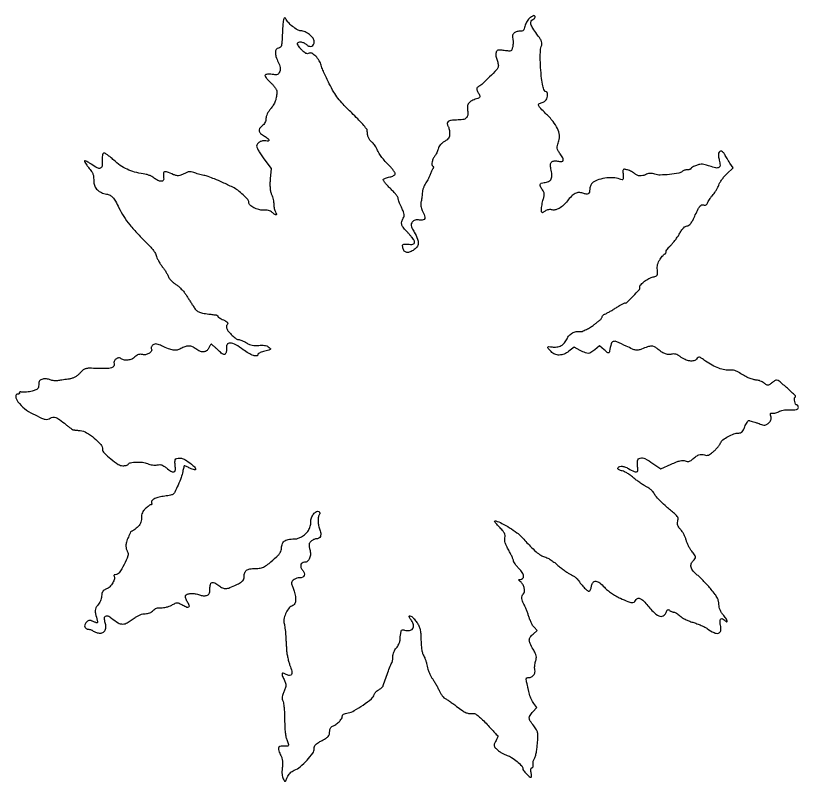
# Model space of a CAD drawing. Extents: x 0 to 503, y 0 to 492.
import ezdxf

# ---------------------------------------------------------------- set-up
doc = ezdxf.new("R2010")
doc.units = 0

msp = doc.modelspace()

# ---------------------------------------------------------------- linework, layer by layer
msp.add_lwpolyline([(330.154874, 490.134321, 0.055296), (329.285055, 489.192863, 0.032074), (328.451486, 487.895979, 0.031707), (327.774093, 486.470963, 0.04577), (327.376864, 485.134321, -0.033368), (326.931339, 483.486813, -0.123673), (326.348772, 482.591609, -0.140192), (325.457152, 482.139571, -0.047699), (323.997445, 482, 0.083525), (321.77598, 481.626298, 0.126036), (320.147258, 480.5497, 0.142509), (319.360491, 478.932795, 0.119839), (319.491901, 477.025517, -0.052715), (319.69796, 476.019333, -0.024267), (319.762402, 474.681783, -0.023714), (319.694144, 473.254952, -0.030255), (319.489963, 471.954303, -0.035019), (318.956622, 470.142021, -0.203568), (318.286886, 469.434357, -0.125933), (317.122346, 469.245552, -0.010517), (314.060725, 469.586332, 0.011694), (311.334631, 469.883272, 0.083328), (310.015704, 469.77599, 0.173881), (309.261734, 469.269249, 0.095021), (308.775982, 468.251354, 0.069355), (308.663028, 467.292741, 0.030197), (308.767726, 466.012157, 0.029161), (309.045551, 464.643424, 0.034377), (309.470481, 463.391796, -0.029696), (309.896478, 462.17454, -0.02922), (310.177979, 460.90884, -0.030542), (310.291142, 459.773623, -0.090017), (310.181128, 459, -0.110515), (309.095181, 457.192254, -0.006834), (304.688162, 452.690407, -0.009503), (300.21427, 448.409419, -0.056345), (297.605281, 446.5, 0.052088), (296.666987, 445.825456, 0.201663), (296.364713, 445.192322, 0.118717), (296.531803, 444.31827, 0.013564), (297.415386, 442.5, -0.013711), (298.357532, 440.559761, -0.18179), (298.408294, 439.779598, -0.223267), (297.924786, 439.243655, -0.021573), (296.237595, 438.619512, 0.044498), (293.174354, 437.323974, 0.105948), (291.293652, 435.73936, 0.128901), (290.440242, 433.738389, 0.083241), (290.489251, 431.205604, -0.069275), (290.631925, 428.179804, -0.190921), (289.685019, 426.308807, -0.146189), (287.489619, 425.289544, -0.0361), (283.484544, 425, 0.031229), (280.000467, 424.782179, 0.131443), (278.076408, 423.999675, 0.254366), (277.487069, 422.697425, 0.123415), (278.077207, 420.909316, -0.068368), (278.421882, 420.153473, -0.023729), (278.711799, 418.988315, -0.023058), (278.913187, 417.658619, -0.024842), (278.984687, 416.348776, -0.049179), (278.8273, 414.668936, -0.096796), (278.325889, 413.430452, -0.084436), (277.342459, 412.366634, -0.030791), (275.637188, 411.213444, 0.041208), (274.209242, 410.203873, 0.043466), (272.993692, 408.990111, 0.046412), (272.081447, 407.675109, 0.067381), (271.559277, 406.364668, -0.025571), (271.191589, 405.157929, -0.020517), (270.677927, 403.900871, -0.020972), (270.10529, 402.776015, -0.048542), (269.563118, 402, 0.067854), (268.455071, 400.276357, 0.055918), (267.758394, 398.202671, 0.06189), (267.594071, 396.356442, 0.250652), (268.142438, 395.411968, -0.115896), (268.468529, 395.086569, -0.135677), (268.591475, 394.668452, -0.111256), (268.49, 394.181189, -0.06169), (268.170947, 393.660972, 0.044577), (267.76319, 393.044369, 0.016254), (267.295474, 392.106661, 0.015966), (266.847668, 391.042285, 0.018387), (266.491193, 390, -0.031991), (266.056447, 388.833448, -0.014628), (265.349369, 387.369487, -0.014418), (264.512167, 385.865846, -0.019276), (263.662357, 384.555701, 0.043792), (262.855956, 383.168082, 0.027402), (262.151461, 381.425118, 0.027416), (261.642416, 379.617542, 0.044196), (261.433064, 378.032943, -0.01457), (261.322199, 376.499198, -0.011532), (261.115952, 374.849298, -0.0117), (260.853232, 373.326311, -0.028285), (260.569848, 372.22007, 0.072572), (260.384736, 371.090561, 0.04406), (260.480287, 369.73767, 0.040319), (260.835337, 368.281553, 0.03576), (261.430336, 366.83919, -0.025008), (262.875509, 363.53884, -0.161912), (262.950184, 361.748623, -0.286498), (261.957825, 360.854451, -0.073022), (259.694408, 360.787511, 0.035896), (258.134904, 360.856888, 0.061514), (256.849315, 360.662358, 0.07278), (255.80582, 360.19842, 0.078766), (254.970662, 359.46465, 0.089991), (254.336437, 358.339343, 0.133126), (254.258727, 357.215429, 0.06786), (254.782822, 355.691195, 0.01063), (256.276255, 352.877418, -0.028614), (258.374817, 348.555124, -0.113892), (258.864438, 345.667797, -0.160671), (257.971376, 343.415195, -0.075164), (255.595032, 341.311216, -0.062177), (253.049205, 340.080056, -0.161044), (251.035566, 340.066161, -0.188315), (249.612743, 341.227881, -0.089127), (248.819154, 343.5, -0.06429), (248.788442, 344.528951, -0.226629), (249.122035, 345.080089, -0.14358), (249.894634, 345.31533, -0.022601), (251.5, 345.25937, 0.022524), (254.672069, 345.148306, 0.157884), (256.120686, 345.633552, 0.312637), (256.466886, 346.649679, 0.075742), (255.687659, 348.35394, 0.022313), (254.887882, 349.463255, 0.009002), (253.703244, 350.906572, 0.008887), (252.370334, 352.416963, 0.011142), (251.079324, 353.76683, -0.035508), (249.067861, 356.086238, -0.105487), (248.18899, 357.986344, -0.129336), (248.252557, 359.843834, -0.066798), (249.217328, 361.97639, 0.080206), (249.728752, 363.192194, 0.097924), (249.781555, 364.422825, 0.060615), (249.339269, 365.999879, 0.014437), (248.217328, 368.489573, -0.011997), (247.368441, 370.349058, -0.013821), (246.65134, 372.162178, -0.012956), (246.128738, 373.723082, -0.074429), (246, 374.583136, 0.152111), (245.734168, 375.436725, 0.016858), (244.503303, 377.098459, 0.019307), (242.856204, 379.015318, 0.014494), (240.904863, 380.997941, -0.014431), (238.994349, 382.93859, -0.022553), (237.477999, 384.725711, -0.018568), (236.40304, 386.227046, -0.292386), (236.393818, 386.828193, -0.136076), (236.833147, 387.234796, -0.02575), (237.837702, 387.689143, -0.025799), (239.101924, 388.110449, -0.021165), (240.488955, 388.43195, 0.03403), (241.861491, 388.787506, 0.050814), (242.990813, 389.295971, 0.063709), (243.756017, 389.879906, 0.200554), (244, 390.463714, 0.143599), (243.775093, 391.230674, 0.017026), (242.755986, 392.705864, 0.019222), (241.386869, 394.409237, 0.014661), (239.76506, 396.168401, -0.010903), (236.908883, 399.220125, -0.025943), (234.958994, 401.638142, -0.030236), (233.45272, 404.007377, -0.02087), (232.029422, 406.850653, 0.036827), (231.477384, 407.870825, 0.022188), (230.6845, 408.99568, 0.02216), (229.792167, 410.049368, 0.035803), (228.9345, 410.851955, -0.062445), (227.686736, 412.150625, -0.068144), (226.841385, 413.681236, -0.055511), (226.326262, 415.636369, -0.025777), (226.076511, 418.252832, 0.16374), (225.66701, 419.314217, 0.007592), (223.121203, 422.288075, 0.011909), (219.913045, 425.752551, 0.008205), (216.123328, 429.528404, -0.008597), (210.565583, 435.07451, -0.028161), (207.172138, 438.999095, -0.03321), (204.541859, 442.925418, -0.015917), (201.674264, 448.275572, -0.00531), (199.877921, 451.998387, -0.006285), (198.26192, 455.555942, -0.005535), (196.970733, 458.586718, -0.039254), (196.47858, 460.106359, 0.081131), (195.228652, 463.090618, 0.05796), (192.963707, 465.924133, 0.06361), (190.485036, 467.822616, 0.265158), (188.673993, 467.837433, -0.123077), (187.712939, 467.576327, -0.115004), (186.71525, 467.787558, -0.069629), (185.536028, 468.554554, -0.020266), (183.956039, 470.044971, -0.023452), (182.812801, 471.329824, -0.031601), (181.912314, 472.599032, -0.032692), (181.327608, 473.699151, -0.19249), (181.300171, 474.339282, -0.254345), (182.103478, 475.065699, -0.103603), (183.624327, 475.112221, -0.075871), (185.486502, 474.479909, -0.062743), (187.212755, 473.288465, 0.107119), (188.863856, 472.351837, 0.176013), (190.45026, 472.42466, 0.181946), (191.583993, 473.489952, 0.114637), (192, 475.280557, 0.163239), (191.267612, 477.464084, 0.061002), (188.990259, 479.816914, 0.059619), (186.082285, 481.643096, 0.110864), (183.378761, 482.25, -0.140228), (181.214735, 482.869086, -0.03123), (178.051748, 485.125819, -0.032547), (175.154321, 487.81008, -0.105021), (173.791096, 490.037427, 0.319207), (173.078313, 490.538664, 0.344719), (172.421091, 490.019032, 0.04114), (171.916598, 486.80355, 0.007885), (171.576126, 480.901598, -0.004817), (171.285714, 475.266293, -0.04732), (170.917231, 472.918704, -0.138002), (170.243234, 471.753828, -0.156344), (169.091195, 471.180449, 0.204299), (167.62812, 470.273971, 0.148398), (167.021267, 468.432961, 0.086477), (167.435067, 465.671778, 0.036838), (168.877942, 462.210162, -0.025006), (169.709892, 460.339977, -0.052126), (170.126206, 458.802299, -0.064508), (170.168996, 457.440434, -0.06555), (169.862237, 456.120437, -0.055717), (169.214762, 454.847601, -0.158112), (168.446976, 454.232698, -0.106016), (167.263327, 454.053316, -0.018126), (164.984487, 454.275255, 0.02412), (163.415047, 454.409141, 0.032813), (161.994987, 454.368331, 0.034414), (160.877597, 454.184413, 0.198884), (160.402167, 453.841703, 0.275693), (160.393067, 453.256675, 0.02811), (161.183472, 452.046764, 0.028819), (162.375014, 450.61039, 0.0188), (163.901976, 449.090495, -0.024487), (165.470625, 447.493196, -0.028317), (166.796205, 445.822653, -0.029186), (167.73966, 444.303658, -0.125005), (168, 443.27861, -0.039345), (167.748929, 440.092922, -0.048059), (167.000049, 437.20044, -0.04892), (165.727051, 434.54583, -0.043237), (163.915825, 432.068617, 0.033129), (162.742161, 430.529592, 0.035363), (161.810141, 428.881163, 0.038302), (161.198212, 427.290865, 0.072818), (161, 425.937071, -0.062528), (160.834869, 424.621784, -0.05873), (160.348904, 423.358052, -0.056204), (159.558031, 422.193882, -0.048854), (158.49284, 421.173028, 0.075677), (156.915538, 419.49078, 0.211431), (156.623978, 417.936422, 0.161363), (157.583982, 416.375074, 0.041522), (160.031361, 414.640546, -0.029689), (162.145945, 413.215739, -0.165173), (162.897939, 412.095334, -0.455133), (162.480728, 411.472886, -0.079247), (160.872759, 411.524504, 0.088229), (158.802566, 411.554008, 0.090107), (156.865722, 410.865647, 0.103305), (155.492393, 409.643816, 0.160823), (155, 408.152557, 0.117581), (155.244108, 407.128871, 0.014032), (156.360983, 405.066033, 0.016111), (157.858929, 402.658194, 0.012585), (159.633135, 400.140708), (164.26627, 393.905934), (163.726352, 387.202967, 0.015559), (163.568595, 384.003077, 0.026), (163.659771, 381.309889, 0.03089), (163.997518, 379.038109, 0.046503), (164.593217, 377.127876, -0.02582), (165.132093, 375.621762, -0.018204), (165.586757, 373.881626, -0.018429), (165.900264, 372.181084, -0.03638), (166, 370.812135, 0.029817), (166.075725, 369.543447, 0.022475), (166.304085, 368.165016, 0.022909), (166.637716, 366.884762, 0.047701), (167.035184, 365.934259, -0.027389), (167.719026, 364.468906, -0.496461), (167.490154, 364.086877, -0.194539), (166.768484, 364.290388, -0.01224), (165.022095, 365.71311, 0.066017), (163.918449, 366.430292, 0.050341), (162.560371, 366.916533, 0.045092), (160.982539, 367.159997, 0.033775), (159.223226, 367.151989, -0.084395), (156.312585, 367.433196, -0.056968), (153.206002, 368.668678, -0.060258), (150.762627, 370.386255, -0.212547), (150, 372.09923, 0.183165), (149.323083, 373.885071, 0.022773), (146.380156, 376.919048, 0.027652), (142.893328, 379.854784, 0.048908), (139.683832, 381.808323, 0.004779), (133.071625, 384.916993, 0.010446), (127.935112, 387.143547, 0.013264), (123.929368, 388.658696, 0.036), (121, 389.447758, -0.012361), (119.451511, 389.787323, -0.008142), (117.687605, 390.250664, -0.008194), (115.985279, 390.757819, -0.015646), (114.638655, 391.229966, 0.041816), (113.014614, 391.705645, 0.080296), (111.662292, 391.761253, 0.069235), (110.233127, 391.385039, 0.024592), (108.321223, 390.473656, -0.023126), (106.315366, 389.510263, -0.078692), (104.912858, 389.160419, -0.086271), (103.541485, 389.276886, -0.03137), (101.682568, 389.892002, 0.005858), (97.156534, 391.650407, 0.128632), (95.757176, 391.795033, 0.351625), (95.131515, 391.112127, 0.040835), (95.167523, 388.8882, -0.017337), (95.290649, 386.940888, -0.147175), (95.064635, 386.10401, -0.234684), (94.46922, 385.735884, -0.049868), (93.213993, 385.74459, -0.057494), (92.19071, 385.974974, -0.031087), (90.999231, 386.476569, -0.030523), (89.834334, 387.146093, -0.041862), (88.884514, 387.892965, 0.069188), (87.776165, 388.670697, 0.027248), (86.069345, 389.43134, 0.026336), (84.108543, 390.063956, 0.029779), (82.17052, 390.456587, -0.031303), (76.612503, 391.600233, -0.042359), (71.797438, 393.358872, -0.043345), (67.432965, 395.866421, -0.035165), (63.22911, 399.254958, 0.014956), (61.120412, 401.100008, 0.021721), (59.145493, 402.587281, 0.018288), (57.470587, 403.650155, 0.220072), (56.72911, 403.721298, 0.205873), (56.217436, 403.250652, 0.060088), (55.89322, 402.20639, 0.042527), (55.745751, 400.675061, 0.018882), (55.800082, 398.644927, -0.047797), (55.695209, 395.263798, -0.300317), (54.624328, 394.017965, -0.199382), (52.62641, 394.251427, -0.024026), (48.785637, 396.648553, 0.013887), (47.285018, 397.627943, 0.021921), (45.941099, 398.373747, 0.017623), (44.83893, 398.87597, 0.303242), (44.468974, 398.802307, 0.322539), (44.409436, 398.436613, 0.017144), (45.004565, 397.339173, 0.021611), (45.867885, 396.005235, 0.013472), (46.987087, 394.516249, -0.012473), (49.011665, 391.833922, -0.068088), (49.858318, 390.229828, -0.068392), (50.241228, 388.460323, -0.012649), (50.412372, 385.123274, 0.102145), (51.038705, 382.44258, 0.094974), (52.684564, 380.149268, 0.084656), (55.247495, 378.433185, 0.062303), (58.521738, 377.432307, -0.072966), (60.826489, 376.673932, -0.093588), (62.600202, 375.325001, -0.058186), (64.304436, 372.926308, -0.013357), (66.579496, 368.5, 0.031652), (69.622581, 363.076789, 0.025479), (73.538318, 357.655975, 0.021418), (78.639046, 351.832642, 0.011881), (85.322314, 345.156569, -0.023193), (87.113659, 343.284323, -0.023094), (88.726612, 341.251605, -0.023684), (89.965583, 339.349031, -0.078576), (90.508267, 337.96236, 0.052767), (90.970878, 336.57402, 0.018319), (91.915956, 334.684172, 0.017963), (93.116984, 332.663498, 0.019949), (94.421144, 330.805791, -0.01331), (95.732589, 328.989465, -0.013023), (96.955477, 327.09287, -0.013018), (97.94097, 325.37414, -0.046915), (98.433236, 324.212489, 0.086441), (98.978516, 323.163866, 0.030167), (100.094252, 321.871768, 0.028898), (101.519101, 320.569665, 0.029894), (103.069183, 319.456327, -0.036837), (104.761339, 318.205, -0.021013), (106.618839, 316.466215, -0.020899), (108.350474, 314.549013, -0.032316), (109.661644, 312.743838, 0.000116), (110.840175, 310.879865, 0.000082), (112.166195, 308.78446, 0.000083), (113.43527, 306.780501, 0.000174), (114.421754, 305.224538, 0.049822), (116.051378, 303.146138, 0.087378), (117.809637, 301.858864, 0.065866), (120.238489, 301.037466, 0.018489), (124.201615, 300.407685, -0.00051), (125.556075, 300.242112, -0.000524), (126.898287, 300.075217, -0.000507), (128.062361, 299.928035, -0.002218), (128.75, 299.837283, -0.048418), (129.228262, 299.724082, -0.062757), (129.632812, 299.5264, -0.076908), (129.907256, 299.279115, -0.172659), (130, 299.018546, 0.23617), (130.16772, 298.683267, 0.015878), (131.071123, 298.050027, 0.020131), (132.24921, 297.344881, 0.013533), (133.646377, 296.631589, -0.019382), (135.296418, 295.764722, -0.076497), (136.189386, 295.049696, -0.175102), (136.45347, 294.418443, -0.211818), (136.224521, 293.824521, 0.091624), (135.86161, 293.297072, 0.062878), (135.650377, 292.600245, 0.06097), (135.615034, 291.848056, 0.073022), (135.770055, 291.156843, 0.086797), (136.953446, 289.180711, 0.027428), (139.350747, 286.696367, 0.024011), (141.92772, 284.524171, 0.164552), (143.477318, 284, -0.083544), (144.241828, 283.871362, -0.01694), (145.529963, 283.375771, -0.017429), (147.005157, 282.688455, -0.015546), (148.487347, 281.874964, 0.032375), (150.436245, 280.889113, 0.049658), (152.239887, 280.322563, 0.048964), (154.138428, 280.118119, 0.030425), (156.377932, 280.233351, -0.026013), (158.310733, 280.349897, -0.037087), (160.025812, 280.23666, -0.043107), (161.453694, 279.908005, -0.079915), (162.510423, 279.36872, -0.036415), (163.747597, 278.317814, -0.418508), (163.748237, 277.741332, -0.130632), (162.912322, 277.263388, -0.005266), (159.5, 276.395452, 0.02667), (157.983857, 275.939932, 0.041369), (156.741536, 275.373356, 0.049667), (155.900785, 274.785956, 0.270765), (155.726506, 274.281867, -0.462185), (155.078314, 273.463532, -0.092661), (152.97276, 273.781272, -0.048791), (149.798736, 275.24493, -0.030607), (146.400812, 277.52385, 0.035415), (141.574259, 280.69413, 0.113803), (137.90677, 281.763595, 0.287194), (135.992128, 280.712081, 0.18793), (135.635572, 278.139302, -0.063875), (135.714145, 277.402491, -0.040593), (135.625756, 276.543015, -0.040291), (135.397438, 275.698895, -0.058192), (135.053886, 275.007132, -0.174283), (134.352305, 274.475453, -0.191545), (133.504996, 274.539217, -0.069783), (132.266946, 275.373478, -0.010299), (130.059239, 277.442155, 0.009661), (128.48934, 278.916956, 0.016122), (127.105852, 280.08844, 0.010019), (125.950209, 280.96757, 0.387671), (125.653811, 280.935023, 0.044155), (125.443546, 280.648754, 0.005181), (125.039512, 279.966851, 0.006177), (124.576548, 279.143395, 0.00502), (124.100271, 278.25, -0.12842), (122.703882, 276.705829, -0.138199), (120.769315, 276.095694, -0.110623), (118.453527, 276.539858, -0.063574), (116, 278, 0.059528), (113.810792, 279.32685, 0.092883), (111.675735, 279.850992, 0.090346), (109.453177, 279.572386, 0.053654), (107, 278.5, -0.05927), (104.450347, 277.419279, -0.090698), (102.068196, 277.176393, -0.068057), (99.287208, 277.784266, -0.021165), (95.328485, 279.427401, 0.011782), (92.497697, 280.665126, 0.056229), (90.802673, 281.14573, 0.101308), (89.56281, 281.098616, 0.09818), (88.42571, 280.569336, 0.056163), (87.812729, 280.005592, 0.071596), (87.39746, 279.360643, 0.087207), (87.234873, 278.737284, 0.160031), (87.356416, 278.232324, -0.257258), (87.428802, 276.785195, -0.12832), (86.197901, 275.349828, -0.096505), (84.07081, 274.414496, -0.1052), (81.815476, 274.386905, 0.04766), (80.353631, 274.536752, 0.077516), (79.12199, 274.353353, 0.076244), (77.990713, 273.800262, 0.044647), (76.831194, 272.831194, -0.100357), (74.802689, 271.486604, -0.07335), (72.169689, 270.845412, -0.075447), (69.543381, 270.998367, -0.121579), (67.536623, 271.969605, 0.235087), (66.174413, 272.289901, 0.118785), (64.560534, 271.475546, 0.111466), (63.426161, 269.967766, 0.199951), (63.383049, 268.444174, -0.253619), (63.183834, 266.924611, -0.167387), (61.708442, 265.889086, -0.06484), (58.47968, 265.398538, -0.014989), (52.969094, 265.44647, 0.006323), (47.435945, 265.59052, 0.066168), (45.18753, 265.322231, 0.112866), (43.56523, 264.486517, 0.0319), (41.5, 262.506857, -0.034576), (39.90149, 260.990897, -0.047644), (38.263107, 259.883059, -0.049375), (36.49258, 259.133087, -0.041312), (34.5, 258.688708, 0.00203), (32.758852, 258.441728, 0.001496), (30.832577, 258.15462, 0.001511), (29.012898, 257.872202, 0.003381), (27.632177, 257.644056, -0.041046), (26.365342, 257.531684, -0.028459), (24.928674, 257.604266, -0.028805), (23.54726, 257.834256, -0.051284), (22.455919, 258.202039, 0.053341), (21.384642, 258.558174, 0.03287), (20.06955, 258.755115, 0.032717), (18.727834, 258.778627, 0.049544), (17.573742, 258.607864, 0.051586), (16.289995, 258.140734, 0.124772), (15.523561, 257.494745, 0.115397), (15.122836, 256.526571, 0.040686), (15, 255.019492, -0.049737), (14.834989, 253.364756, -0.150953), (14.300351, 252.382435, -0.108376), (13.183966, 251.687457, -0.019472), (10.830523, 250.954365, -0.020777), (9.065441, 250.556905, -0.018692), (7.210128, 250.29061, -0.019087), (5.528263, 250.17774, -0.054485), (4.360785, 250.271364, 0.030099), (3.513115, 250.381068, 0.074909), (2.891548, 250.330602, 0.179677), (2.599915, 250.136975, 0.304603), (2.589279, 249.855543, -0.172335), (2.659098, 249.531563, -0.189398), (2.504751, 249.251316, -0.118885), (2.118517, 249.061708, -0.054979), (1.559017, 249, 0.456296), (0.213486, 247.449192, 0.128396), (1.627671, 244.075283, 0.060589), (5.927821, 239.670103, 0.055665), (11.277177, 236.277316, 0.004839), (16.81448, 233.641138, 0.04922), (19.215148, 232.801944, 0.123469), (20.829961, 232.814485, 0.09476), (22.430032, 233.572497, -0.131422), (24.134707, 234.233727, -0.125412), (25.975152, 233.972789, -0.06167), (28.43632, 232.584633, -0.011778), (32.5, 229.428929, 0.007347), (34.086891, 228.173908, 0.010244), (35.545313, 227.101664, 0.006988), (36.787981, 226.252412, 0.118925), (37.25, 226.084394, -0.004233), (37.55547, 226.0474, -0.004544), (37.853125, 226.006039, -0.004309), (38.108071, 225.965999, -0.021405), (38.25, 225.936164, 0.034311), (38.435839, 225.902076, 0.000733), (39.358908, 225.798867, 0.001688), (40.439582, 225.683332, 0.001137), (41.673944, 225.558415, -0.109073), (45.766759, 224.220837, -0.041488), (50.695054, 220.731542, -0.039877), (54.835438, 216.646073, -0.179998), (56, 213.515944, 0.203528), (56.977473, 211.214097, 0.022339), (61.376385, 207.332682, 0.02459), (66.134504, 203.869719, 0.146018), (69.049137, 203, 0.02826), (70.172818, 203.063561, 0.034624), (71.206872, 203.254112, 0.037094), (72.026606, 203.53087, 0.155604), (72.416603, 203.865061, -0.213195), (73.962957, 204.916455, -0.033628), (77.706838, 205.329154, -0.037198), (81.768453, 205.199945, -0.072531), (84.901402, 204.39673, 0.035443), (86.480665, 203.864735, 0.030069), (88.20843, 203.525374, 0.03116), (89.864054, 203.40675, 0.056418), (91.213584, 203.546911, -0.056759), (92.728132, 203.703168, -0.078262), (94.074377, 203.476516, -0.065677), (95.451649, 202.804127, -0.028551), (97.08562, 201.581409, 0.030095), (99.976977, 199.431653, 0.175869), (101.792347, 199.004706, 0.333456), (102.747823, 199.914498, 0.079649), (102.764642, 202.25, -0.017313), (102.607434, 203.585932, -0.017991), (102.545656, 204.9125, -0.017999), (102.574849, 206.059898, -0.071068), (102.717133, 206.75, -0.228997), (103.683784, 207.697397, -0.097465), (105.526781, 207.93983, -0.074464), (107.815594, 207.446771, -0.061479), (110.027494, 206.28499, -0.021125), (114.112077, 203.188357, -0.117864), (115.753046, 201.008237, -0.626012), (115.129175, 200.279575, -0.055386), (112.14259, 201.426264, 0.00546), (110.944828, 202.029166, 0.007721), (109.86451, 202.537715, 0.004787), (108.949937, 202.940611, 0.101692), (108.660951, 203, 0.318081), (108.46032, 202.857999, 0.011045), (108.14567, 201.898438, 0.016959), (107.822422, 200.687497, 0.010587), (107.522385, 199.25, -0.040168), (106.500831, 195.484038, -0.016962), (104.560195, 190.612552, -0.012043), (102.407604, 186.005567, -0.139911), (101.080355, 184.549662, -0.078822), (100.407477, 184.268139, -0.009772), (98.852644, 183.92144, -0.011334), (96.975588, 183.585335, -0.009157), (94.946844, 183.307299, 0.03675), (91.537112, 182.646753, 0.06775), (88.940137, 181.548424, 0.114203), (87.56759, 180.23648, 0.291381), (87.549826, 178.91938, -0.076091), (87.699172, 178.567795, -0.153331), (87.682931, 178.270068, -0.186692), (87.50727, 178.072959, -0.118991), (87.20504, 178, 0.133038), (86.701883, 177.86371, 0.018572), (85.782968, 177.279651, 0.020154), (84.726041, 176.486752, 0.015872), (83.646023, 175.547749, 0.04131), (82.405995, 174.191909, 0.062824), (81.596218, 172.818538, 0.062237), (81.148114, 171.277402, 0.039682), (81, 169.414098, -0.038828), (80.852803, 167.521456, -0.068007), (80.402637, 166.018623, -0.068522), (79.568662, 164.69921, -0.04002), (78.25, 163.367571, -0.009409), (77.155433, 162.461459, -0.013171), (76.141906, 161.69684, -0.009489), (75.277367, 161.104105, -0.14599), (74.935212, 161.001221, 0.286038), (74.071707, 160.460616, 0.013693), (72.598437, 157.22137, 0.020937), (71.353736, 153.890325, 0.080836), (71.015313, 151.716073, 0.034158), (71.08709, 150.763391, 0.025763), (71.290578, 149.733139, 0.026304), (71.58426, 148.780758, 0.053189), (71.930884, 148.077591, -0.229289), (72.264672, 145.148894, -0.034086), (69.854483, 139.53379, -0.033782), (66.715906, 134.311306, -0.245279), (64.203634, 133, 0.066658), (63.736302, 132.937419, 0.139674), (63.425149, 132.749297, 0.191007), (63.316415, 132.470594, 0.137887), (63.409432, 132.146542, -0.212852), (63.646288, 130.391268, -0.060582), (62.532832, 127.803502, -0.058098), (60.680608, 125.333421, -0.099066), (58.579578, 123.852963, 0.039172), (57.019202, 123.011342, 0.099598), (56.100963, 122.118293, 0.100796), (55.60576, 120.946534, 0.040738), (55.401354, 119.214967, -0.051747), (55.194373, 117.740596, -0.038352), (54.677052, 116.177139, -0.038314), (53.926132, 114.70905, -0.051244), (53.019099, 113.52033, 0.061764), (51.735291, 111.762575, 0.118439), (51.26939, 110.090003, 0.070045), (51.50519, 107.830308, 0.011608), (52.662887, 103.598728, -0.029676), (52.881737, 102.667941, -0.220753), (52.766591, 102.240169, -0.277496), (52.392878, 102.11135, -0.043479), (51.615399, 102.348728, -0.000206), (50.897065, 102.638679, -0.000136), (50.071774, 102.972458, -0.000137), (49.269646, 103.297378, -0.000265), (48.628939, 103.55751, 0.201597), (47.210567, 103.540979, 0.097595), (45.689648, 102.491309, 0.096248), (44.665453, 100.928836, 0.190954), (44.649478, 99.471061, 0.090406), (44.991757, 98.908672, 0.066654), (45.545478, 98.432124, 0.065375), (46.217586, 98.109979, 0.079263), (46.906989, 98, -0.044528), (47.624892, 97.935939, -0.035091), (48.38174, 97.744176, -0.036163), (49.064319, 97.463121, -0.069885), (49.55, 97.129108, 0.067438), (50.093564, 96.751375, 0.020211), (51.01125, 96.328036, 0.019862), (52.090747, 95.931436, 0.020307), (53.190425, 95.625009, 0.129763), (55.647381, 95.691204, 0.170014), (57.459695, 96.990041, 0.146865), (58.231187, 99.314093, 0.091327), (57.78924, 102.174741, -0.06101), (57.192141, 104.928039, -0.258694), (57.847328, 106.416733, -0.272901), (59.414957, 106.601118, -0.065355), (61.747281, 105.183098, 0.029841), (66.062039, 102.1214, 0.145972), (68.915967, 101.339011, 0.130653), (71.902468, 102.204785, 0.022059), (76.897883, 105.521409, -0.03678), (78.459492, 106.493279, -0.030927), (80.238299, 107.290488, -0.032022), (81.998574, 107.82629, -0.057928), (83.492896, 108, 0.0484), (84.925192, 108.138971, 0.047216), (86.316549, 108.550854, 0.049113), (87.551189, 109.194123, 0.06428), (88.517817, 110.019688, -0.060197), (89.526335, 110.895315, -0.063563), (90.696754, 111.486582, -0.059309), (92.048501, 111.792189, -0.042804), (93.59537, 111.820516, 0.051442), (95.097322, 111.873931, 0.026697), (96.941384, 112.231878, 0.026236), (98.815012, 112.806462, 0.036009), (100.422565, 113.528232, -0.016434), (102.72858, 114.674002, -0.106105), (103.990582, 114.95204, -0.10798), (105.245641, 114.684935, -0.017296), (107.505977, 113.566714, 0.025483), (110.24653, 112.266307, 0.246845), (111.486668, 112.380626, 0.369956), (111.769407, 113.34149, 0.039404), (110.559471, 115.54958, -0.036067), (109.944776, 116.653847, -0.03854), (109.510739, 117.811196, -0.041719), (109.300911, 118.855091, -0.120929), (109.392628, 119.580788, -0.231204), (110.426765, 120.54412, -0.060408), (112.725095, 120.95018, -0.053004), (115.558691, 120.80353, -0.051471), (118.327579, 120.065554, 0.040606), (119.422883, 119.748039, 0.02931), (120.68241, 119.567481, 0.02981), (121.908273, 119.537835, 0.055145), (122.892678, 119.682186, 0.084809), (123.940102, 120.156221, 0.134036), (124.57886, 120.899208, 0.088345), (124.90806, 122.100878, 0.022794), (125, 124.116631, -0.05774), (125.312986, 126.817909, -0.261311), (126.345949, 127.944897, -0.209654), (128.05386, 127.781104, -0.039417), (130.727129, 126, 0.0605), (133.107693, 124.554626, 0.119097), (135.269922, 124.143862, 0.084207), (137.867826, 124.717606, 0.020024), (141.917838, 126.552625, 0.015477), (144.638827, 128.026466, 0.069866), (146.055265, 129.141452, 0.113342), (146.75766, 130.316686, 0.078405), (147, 131.852625, -0.078383), (147.388291, 134.314306, -0.158372), (148.527765, 135.886932, -0.121052), (150.623558, 136.745249, -0.03696), (154.065141, 137, 0.047964), (157.344497, 137.315309, 0.076131), (159.995245, 138.263963, 0.049091), (162.965666, 140.269004, 0.010132), (167.75, 144.398919, 0.031009), (169.180343, 145.855182, 0.048911), (170.192497, 147.282958, 0.057218), (170.795656, 148.691382, 0.072705), (171, 150.089249, -0.097107), (171.564436, 152.968095, -0.15857), (173.155838, 154.850831, -0.112605), (176.013513, 155.830528, -0.036436), (180.510478, 155.979738, 0.105166), (180.83534, 156.035466, 0.007149), (181.705553, 156.396991, 0.009986), (182.736549, 156.867356, 0.007315), (183.861978, 157.428626, 0.064194), (186.374629, 159.167846, 0.070156), (188.278245, 161.441525, 0.07219), (189.439428, 164.092644, 0.074418), (189.782741, 166.936554, -0.097153), (190.211942, 169.509777, -0.075357), (191.599778, 171.994383, -0.093055), (193.368827, 173.562901, -0.280364), (194.915446, 173.552258, -0.083445), (195.297785, 173.216866, -0.09285), (195.532455, 172.786326, -0.100558), (195.584573, 172.328838, -0.117173), (195.4471, 171.914406, 0.084303), (194.709912, 170.097098, 0.054124), (194.461738, 167.829596, 0.047498), (194.705059, 165.250169, 0.035907), (195.438901, 162.5, -0.043537), (196.148208, 159.669335, -0.122953), (195.974038, 157.653196, -0.186526), (194.961592, 156.450365, -0.126243), (193.206296, 156, 0.0767), (192.489414, 155.889379, 0.034835), (191.604255, 155.540094, 0.03345), (190.703684, 155.033557, 0.039102), (189.927471, 154.434363, 0.061724), (189.088137, 153.461685, 0.11194), (188.714191, 152.485125, 0.081492), (188.739073, 151.233636, 0.021728), (189.187247, 149.284016, -0.070615), (189.57811, 146.256772, -0.094175), (189.027505, 143.545954, -0.120702), (187.676995, 141.687556, -0.177358), (185.799636, 141, 0.144477), (184.248161, 140.542137, 0.187802), (183.387882, 139.351217, 0.154038), (183.47338, 137.688429, 0.094913), (184.5, 136, -0.094895), (185.56513, 134.248374, -0.173523), (185.587413, 132.596793, -0.193406), (184.57766, 131.427299, -0.117983), (182.781385, 130.984687, 0.059938), (180.804993, 130.733442, 0.07337), (179.086194, 130.021582, 0.088266), (177.893359, 128.985459, 0.158653), (177.435433, 127.786475, 0.06966), (177.495307, 127.115119, 0.018948), (177.775987, 126.084677, 0.018785), (178.187002, 124.927879, 0.018523), (178.685433, 123.79966, -0.040279), (179.1898, 122.508977, -0.021352), (179.613846, 120.843535, -0.021111), (179.904296, 119.092791, -0.030556), (180, 117.528221, -0.031382), (179.884106, 115.683549, -0.089134), (179.500769, 114.458595, -0.107384), (178.765056, 113.576268, -0.058639), (177.554243, 112.842761, 0.130573), (175.462829, 111.126455, 0.052556), (173.615036, 107.890987, 0.052558), (172.482761, 104.342409, 0.130931), (172.635427, 101.644796, -0.035013), (172.925673, 100.493293, -0.009839), (173.216133, 98.661284, -0.009871), (173.463488, 96.571574, -0.010252), (173.624514, 94.5, 0.000535), (173.756998, 92.223857, 0.000314), (173.920178, 89.5, 0.000314), (174.086786, 86.776155, 0.000534), (174.229884, 84.5, 0.024762), (174.487401, 82.238212, 0.014471), (175.00757, 79.559803, 0.01445), (175.685073, 76.902701, 0.0237), (176.428379, 74.703584, -0.032122), (177.577949, 71.103896, -0.162266), (177.418229, 69.029217, -0.330583), (176.210727, 68.315726, -0.096936), (174.021713, 68.98838, 0.03874), (172.143642, 69.813495, 0.396538), (171.434937, 69.498261, 0.197295), (171.426474, 68.391952, 0.015759), (172.625217, 65.659738, -0.020291), (173.580979, 63.426554, -0.091654), (173.835204, 62.037513, -0.087872), (173.581708, 60.620917, -0.017818), (172.612032, 58.248443, 0.023243), (171.804077, 56.208762, 0.057517), (171.460305, 54.640338, 0.06891), (171.512786, 53.212455, 0.04728), (171.943955, 51.647411, -0.058256), (172.354421, 50.019127, -0.010859), (172.689787, 46.950096, -0.011501), (172.922491, 43.326094, -0.010281), (173, 39.557024, 0.011245), (173.095332, 35.318587, 0.017876), (173.387863, 31.702662, 0.020924), (173.858545, 28.754488, 0.048944), (174.51342, 26.622124, -0.015002), (175.477799, 24.104254, -0.250939), (175.343489, 23.249993, -0.23799), (174.550333, 22.861129, -0.013599), (171.75, 22.969404, 0.102846), (169.900502, 22.710414, 0.265438), (169.054828, 21.722118, 0.139551), (169.217889, 19.883069, 0.027883), (170.579519, 16.846228, -0.044021), (171.274339, 15.152353, -0.046293), (171.647421, 13.391263, -0.040448), (171.718051, 11.396276, -0.022808), (171.497673, 8.983077, 0.022163), (171.29533, 6.798504, 0.0312), (171.323374, 4.842638, 0.035905), (171.570997, 3.187365, 0.067885), (172.040217, 1.924853, 0.015222), (172.854716, 0.508348, 0.358049), (173.262123, 0.368408, 0.200537), (173.662537, 0.743393, 0.006083), (174.589529, 2.875097, -0.051482), (175.371155, 4.3028, -0.046961), (176.449578, 5.589336, -0.046651), (177.757007, 6.659824, -0.049262), (179.217465, 7.447099, 0.077225), (183.001454, 9.767627, 0.031302), (187.369519, 13.976426, 0.02829), (191.049882, 18.483021, 0.158368), (192, 21.407507, -0.082414), (192.226111, 22.769989, -0.101739), (192.877454, 23.877349, -0.070232), (194.11937, 24.915124, -0.021663), (196.25, 26.11401, 0.018368), (199.333454, 27.822395, 0.079613), (200.926158, 29.168191, 0.115453), (201.712473, 30.676912, 0.061038), (201.984687, 32.781385, -0.070207), (202.120948, 33.7023, -0.065062), (202.507859, 34.575676, -0.068912), (203.077672, 35.273764, -0.102693), (203.75, 35.680397, 0.06959), (205.835815, 36.761632, 0.04438), (207.918647, 38.537085, 0.044576), (209.519758, 40.488524, 0.150626), (210, 42.046506, -0.14542), (210.237985, 42.847469, -0.112012), (210.895756, 43.485382, -0.071214), (212.045617, 43.978043, -0.026016), (213.781046, 44.348997, 0.090159), (217.732325, 45.739586, 0.02357), (223.4325, 49.356013, 0.021016), (228.722845, 53.41559, 0.142687), (230.539329, 56.123914, -0.073777), (230.951129, 56.966448, -0.0419), (231.671191, 57.846654, -0.040775), (232.564101, 58.629611, -0.052762), (233.501981, 59.182856, 0.04368), (234.43207, 59.709024, 0.038234), (235.301951, 60.4104, 0.040139), (235.990859, 61.17163, 0.08547), (236.359715, 61.871898, -0.005099), (237.98398, 66.700701, -0.0059), (239.631923, 71.26508, -0.003822), (241.130548, 75.176102, -0.063854), (241.796791, 76.392464, 0.08622), (242.104064, 77.017957, 0.025759), (242.35049, 78.055911, 0.024995), (242.511244, 79.270247, 0.024664), (242.551002, 80.5, -0.05814), (242.687866, 81.875837, -0.041446), (243.143156, 83.357388, -0.040562), (243.852711, 84.782112, -0.047962), (244.75, 85.989782, 0.041053), (245.61977, 87.127301, 0.032226), (246.372946, 88.485567, 0.033155), (246.910594, 89.849099, 0.065941), (247.11535, 90.989782, -0.006599), (247.176572, 92.024162, -0.006603), (247.265064, 93.056373, -0.00648), (247.365849, 93.954993, -0.025915), (247.463035, 94.5, 0.010798), (247.562973, 94.976608, 0.005153), (247.671865, 95.593233, 0.005105), (247.77244, 96.239979, 0.007239), (247.847686, 96.817388, -0.134352), (248.052625, 97.327214, -0.15481), (248.479419, 97.628248, -0.107892), (249.13534, 97.688873, -0.046169), (250, 97.5, 0.104853), (253.144136, 97.189648, 0.207412), (255.279965, 98.411341, 0.215029), (255.80208, 100.761755, 0.111089), (254.531803, 103.55887, -0.015344), (253.967372, 104.354738, -0.018174), (253.485547, 105.140886, -0.01724), (253.129704, 105.826028, -0.100416), (253.031803, 106.218615, -0.476393), (253.512636, 106.645344, -0.125552), (254.605214, 106.166429, -0.049758), (256.25527, 104.590757, -0.027487), (257.952901, 102.376347, -0.03948), (259.217932, 100.167848, -0.05346), (259.972263, 97.997095, -0.039459), (260.383132, 95.255326, -0.011947), (260.576646, 91.049512, 0.013258), (260.747911, 87.528324, 0.02386), (261.102064, 84.659485, 0.029077), (261.622854, 82.421888, 0.073311), (262.323204, 80.907506, -0.044666), (262.976664, 79.683156, -0.018961), (263.637889, 77.94268, -0.018581), (264.20749, 76.019842, -0.023143), (264.586024, 74.195233, 0.034661), (265.021715, 72.313894, 0.022699), (265.769012, 70.216392, 0.022846), (266.688183, 68.229686, 0.040077), (267.648344, 66.695233, -0.020018), (268.714044, 65.134853, -0.009474), (269.967548, 63.044779, -0.009373), (271.198355, 60.805326, -0.013082), (272.208101, 58.755077, 0.022583), (273.16589, 56.900074, 0.026963), (274.237042, 55.249691, 0.027341), (275.271044, 53.982153, 0.131887), (276.047475, 53.484932, -0.063622), (276.998496, 53.043693, -0.007926), (278.91089, 51.798037, -0.009237), (281.141277, 50.233671, -0.007532), (283.471471, 48.479855, 0.012208), (287.189079, 45.735886, 0.054756), (289.556874, 44.436124, 0.079613), (291.697203, 43.926549, 0.045137), (294.367425, 43.967597, -0.175402), (295.522517, 43.682861, -0.023918), (297.554519, 42.180083, -0.022315), (300.085623, 39.918453, -0.010976), (303.107753, 36.832751, -0.001843), (305.74331, 34.000006, -0.002971), (307.964582, 31.565971, -0.000538), (309.907379, 29.406847, -0.176646), (309.990328, 29.20034, -0.114534), (309.949308, 28.993535, -0.003003), (309.55559, 28.134806, -0.006174), (309.072102, 27.129405, -0.004164), (308.496788, 25.993788, 0.026088), (307.673863, 24.175921, 0.15054), (307.596673, 23.135924, 0.131739), (308.11248, 22.161199, 0.018224), (309.746788, 20.526024, 0.035409), (311.049447, 19.475987, 0.022642), (312.694906, 18.438932, 0.022737), (314.408571, 17.564943, 0.038896), (315.916722, 17.017149, -0.07665), (318.812866, 15.711102, -0.031512), (322.27811, 13.13292, -0.027259), (325.271785, 10.30368, -0.192093), (326, 8.478147, 0.1728), (326.40848, 7.331493, 0.020862), (328.21646, 5.295531, 0.020496), (330.186655, 3.415692, 0.182214), (331.289451, 3, 0.361992), (331.50905, 3.182961, 0.040358), (331.579714, 3.88125, 0.034416), (331.532587, 4.849671, 0.019994), (331.35, 6, -0.026218), (331.163616, 7.276634, -0.066037), (331.200492, 8.213675, -0.116511), (331.44448, 8.785664, -0.238268), (331.868725, 9, 0.211325), (332.26585, 9.175691, 0.104693), (332.549595, 9.660938, 0.074341), (332.676051, 10.388488, 0.046902), (332.615602, 11.25, -0.055927), (332.564984, 12.221622, -0.042274), (332.718609, 13.279688, -0.043238), (333.038689, 14.261625, -0.072907), (333.488436, 15, 0.109551), (334.008766, 16.013247, 0.01463), (334.552562, 18.368372, 0.016345), (335.030791, 21.240791, 0.013078), (335.363139, 24.360414, 0.008069), (335.681635, 29.34247, 0.062134), (335.503431, 31.670289, 0.090944), (334.764755, 33.509527, 0.026647), (332.99658, 36.004319, -0.023835), (330.801759, 39.064481, -0.131357), (330.181838, 40.977907, -0.163073), (330.667825, 42.725717, -0.042395), (332.5261, 45.027242), (335.052199, 47.663922), (333.009095, 50.261308, -0.043879), (332.158242, 51.563351, -0.020989), (331.289903, 53.364903, -0.020624), (330.535037, 55.334896, -0.027599), (330.025566, 57.179347, 0.001139), (329.617245, 59.034969, 0.000903), (329.167766, 61.038621, 0.000912), (328.744081, 62.895702, 0.00228), (328.425993, 64.25, -0.023581), (328.143112, 65.736116, -0.149316), (328.260959, 66.487874, -0.223999), (328.746489, 66.879006, -0.059422), (329.760978, 67, 0.113724), (331.541121, 67.410194, 0.112632), (332.969505, 68.558833, 0.1139), (333.747693, 70.201618, 0.118384), (333.711635, 71.994707, -0.063082), (333.580796, 72.997188, -0.024489), (333.644122, 74.39778, -0.023776), (333.862127, 75.926049, -0.027144), (334.218214, 77.359345, 0.040094), (334.657171, 79.344311, 0.084723), (334.607602, 80.915069, 0.065666), (334.019518, 82.622319, 0.016805), (332.624603, 85.197169, -0.020856), (330.668301, 88.879161, -0.111478), (330.164752, 91.082901, -0.159368), (330.747583, 92.880852, -0.056446), (332.599363, 94.899446), (335.198726, 97.159563), (333.193139, 99.329782, -0.055108), (332.318236, 100.515012, -0.019581), (331.331866, 102.379393, -0.019157), (330.40029, 104.527713, -0.021402), (329.673246, 106.663897, 0.013173), (328.981287, 108.812254, 0.011882), (328.154645, 110.997129, 0.012), (327.320311, 112.919578, 0.036529), (326.630013, 114.163897, -0.060872), (325.756755, 115.935705, -0.07164), (325.397673, 117.770232, -0.08211), (325.585244, 119.414334, -0.127675), (326.304389, 120.637722, 0.172543), (326.991419, 122.083248, 0.073635), (326.893648, 124.252113, 0.068755), (326.131031, 126.483327, 0.097736), (324.84699, 128.132705, -0.013521), (323.809463, 129.082899, -0.122603), (323.486572, 129.599895, -0.404107), (323.629215, 129.892349, -0.087451), (324.240002, 130, 0.184541), (325.876375, 130.625249, 0.239891), (326.448046, 132.099322, 0.121784), (325.640693, 134.357956, 0.04699), (323.534724, 136.964439, -0.017528), (322.181312, 138.451316, -0.021934), (321.038325, 139.925472, -0.020826), (320.202787, 141.217564, -0.133885), (320, 141.961306, 0.095448), (319.842209, 142.780362, 0.010677), (319.095935, 144.535714, 0.012662), (318.100894, 146.60263, 0.009954), (316.922331, 148.791617, -0.016335), (315.527305, 151.463785, -0.03792), (314.704675, 153.568057, -0.051428), (314.365216, 155.294946, -0.08451), (314.479905, 156.775958, 0.088513), (314.584005, 158.274871, 0.09444), (314.155992, 159.680655, 0.057239), (313.031944, 161.32995, 0.013952), (310.807574, 163.763696, -0.00751), (308.775512, 165.930315, -0.054696), (307.938178, 167.081012, -0.401172), (308.043193, 167.504167, -0.21736), (308.621587, 167.583581, -0.04637), (312.544256, 165.997276, -0.019551), (317.493852, 163.189165, -0.019463), (322.182081, 160.022368, -0.049699), (325.227605, 157.284146, 0.006887), (330.7326, 151.409632, 0.022618), (334.589483, 147.752233, 0.034231), (337.551088, 145.52319, 0.090383), (339.989705, 144.502261, -0.064974), (341.533021, 143.945945, -0.020818), (343.655566, 142.738068, -0.020376), (345.931051, 141.18218, -0.021437), (348.032751, 139.470913, 0.014671), (350.166614, 137.684921, 0.012112), (352.540242, 135.905369, 0.012293), (354.798975, 134.378209, 0.031727), (356.519391, 133.423774, -0.032272), (358.022596, 132.587698, -0.024359), (359.560044, 131.488201, -0.024857), (360.907792, 130.307968, -0.050984), (361.811149, 129.235431, 0.021256), (364.065721, 126.211158, 0.035974), (366.230149, 123.911117, 0.043072), (368.037377, 122.515001, 0.35862), (368.992597, 122.627273, 0.081957), (369.338019, 123.130462, 0.025857), (369.682781, 123.978011, 0.025046), (369.975531, 124.978903, 0.025353), (370.165324, 126, -0.145515), (371.121527, 128.129295, -0.250806), (372.888141, 128.810927, -0.135769), (375.404271, 127.767469, -0.043296), (378.398937, 124.980185, 0.035294), (380.37004, 123.085905, 0.023186), (382.879431, 121.183772, 0.022178), (385.709077, 119.418022, 0.022953), (388.652382, 117.931631, 0.008536), (393.513048, 115.849728, 0.060376), (395.986175, 115.17325, 0.163217), (397.427734, 115.431379, 0.177743), (398.361626, 116.5, -0.170149), (399.330876, 117.642646, -0.182082), (400.770952, 117.889892, -0.117654), (402.53288, 117.09371, -0.056231), (404.325668, 115.351846, 0.019582), (409.67003, 109.339154, 0.088192), (413.4569, 106.583364, 0.227879), (416.129477, 106.569851, 0.193468), (418.061911, 108.662839, -0.023762), (418.616619, 109.936197, -0.127877), (419.106662, 110.503192, -0.249557), (419.626355, 110.562997, -0.103075), (420.237161, 110.162839, 0.058678), (420.801335, 109.717543, 0.038987), (421.535961, 109.341584, 0.039045), (422.318152, 109.084948, 0.059817), (423.025686, 109, -0.102406), (423.802402, 108.839234, -0.035502), (424.82303, 108.308955, -0.033503), (425.895764, 107.54776, -0.033136), (426.861425, 106.647506, 0.067061), (428.128058, 105.617588, 0.021678), (430.247715, 104.444661, 0.021177), (432.744579, 103.330464, 0.022267), (435.285739, 102.451962, -0.016272), (437.884916, 101.58814, -0.014032), (440.555811, 100.516815, -0.014254), (442.923801, 99.407697, -0.039203), (444.5, 98.452338, 0.038647), (448.839959, 95.81522, 0.179193), (451.706457, 95.486611, 0.307466), (453.138717, 97.075088, 0.089984), (452.992141, 100.534845, -0.046569), (452.683311, 102.920173, -0.152669), (453.098257, 104.43529, -0.32004), (454.041153, 104.81299, -0.137589), (455.287132, 104.112868, 0.045877), (456.781297, 102.870334, 0.632044), (457.241451, 103.137035, 0.131003), (456.75851, 104.49236, 0.021641), (455.072804, 106.727844, -0.02809), (453.680819, 108.624175, -0.044121), (452.732128, 110.407685, -0.049491), (452.184871, 112.165771, -0.050761), (452, 113.982061, 0.063476), (451.739872, 116.022814, 0.055887), (450.972835, 118.028779, 0.039163), (449.523802, 120.365037, 0.013187), (447.064385, 123.535111, 0.011703), (444.877228, 126.081767, 0.009096), (442.384694, 128.750907, 0.009214), (439.968471, 131.155478, 0.021906), (438.064385, 132.828017, -0.049119), (435.446547, 135.392504, -0.106628), (434.140605, 137.870168, -0.150518), (434.199083, 140.104624, -0.139167), (435.5, 142, 0.076073), (436.610304, 143.25016, 0.184904), (436.861737, 144.437466, 0.114644), (436.277087, 145.879072, 0.021485), (434.526301, 148.151113, -0.037767), (433.497814, 149.579612, -0.020812), (432.452308, 151.462445, -0.020645), (431.545705, 153.471027, -0.030991), (430.939604, 155.295469, 0.032984), (430.333376, 157.096298, 0.023259), (429.428799, 159.031905, 0.023575), (428.385348, 160.809414, 0.044811), (427.359369, 162.111015, -0.032168), (426.196155, 163.512444, -0.074035), (425.564185, 164.724372, -0.086702), (425.367712, 165.942648, -0.058273), (425.550187, 167.343939, 0.055807), (425.742432, 168.76564, 0.106109), (425.527084, 169.894399, 0.088761), (424.83065, 170.964372, 0.030702), (423.483484, 172.232924, -0.006557), (418.341238, 176.626796, -0.014504), (414.562758, 180.141181, -0.01814), (411.89861, 182.965, -0.060771), (410.467274, 185.063286, 0.061207), (409.686315, 186.206006, 0.031214), (408.456468, 187.438849, 0.030465), (407.011077, 188.568279, 0.039851), (405.558686, 189.405128, -0.029435), (403.882492, 190.325016, -0.011885), (401.705592, 191.765423, -0.011712), (399.429684, 193.430874, -0.014567), (397.397971, 195.088305, 0.021061), (395.413187, 196.664981, 0.020339), (393.280137, 198.088606, 0.02075), (391.302097, 199.185586, 0.066965), (389.883336, 199.673333, -0.028447), (388.779025, 199.960342, -0.041001), (387.84698, 200.346855, -0.047472), (387.188686, 200.768742, -0.230451), (387, 201.156385, -0.262688), (387.607511, 202.232928, -0.137317), (389.137737, 202.656976, -0.081356), (391.412727, 202.278274, -0.046215), (393.967731, 201.138293, 0.016165), (397.468962, 199.316818, 0.160573), (399.089059, 199.106738, 0.337328), (399.847152, 199.952758, 0.057994), (399.764642, 202.25, -0.077133), (399.773451, 206.252081, -0.306684), (401.365078, 207.956069, -0.177455), (404.463931, 207.56061, -0.031245), (409.579809, 204.489473), (414.676937, 200.978947), (421.296835, 203.980552, -0.011405), (424.724621, 205.441474, -0.038565), (427.045768, 206.167088, -0.060329), (428.808422, 206.353529, -0.087268), (430.343321, 206.059569, 0.045875), (431.615342, 205.705285, 0.092654), (432.651896, 205.710291, 0.093335), (433.611741, 206.088934, 0.047073), (434.64667, 206.88545, -0.029662), (436.99125, 208.82335, -0.067611), (439.006244, 209.914737, -0.089259), (440.859744, 210.258405, -0.092414), (442.692763, 209.926712, 0.078948), (444.026941, 209.648262, 0.104926), (445.246897, 209.846271, 0.069271), (446.630835, 210.617325, 0.018477), (448.591665, 212.214626, 0.020953), (450.033415, 213.591631, 0.019622), (451.388159, 215.113932, 0.020034), (452.482125, 216.559194, 0.061211), (453.055084, 217.644883, -0.141186), (454.525229, 219.603698, -0.036698), (457.869276, 221.761677, -0.037956), (461.639693, 223.462838, -0.087211), (464.695926, 224, 0.09137), (465.897971, 224.221511, 0.108153), (466.862622, 224.853431, 0.074602), (467.717597, 226.034801, 0.024236), (468.616677, 228, -0.020294), (469.303114, 229.532213, -0.028996), (470.042885, 230.825, -0.028595), (470.741138, 231.772882, -0.223284), (471.224366, 232, -0.065366), (471.852388, 231.917545, -0.006164), (473.351857, 231.497027, -0.00781), (475.13268, 230.943481, -0.00607), (477.052515, 230.287753, 0.00947), (480.075366, 229.278182, 0.081134), (481.482666, 229.077737, 0.136083), (482.567223, 229.40249, 0.043558), (483.920555, 230.428103, 0.048055), (484.831552, 231.427423, 0.081853), (485.352006, 232.427566, 0.085056), (485.512634, 233.514082, 0.055802), (485.342696, 234.770727, -0.021552), (485.09397, 235.980284, -0.132283), (485.159038, 236.607764, -0.292631), (485.491787, 236.852966, -0.101948), (486.108869, 236.767582, 0.106622), (486.835521, 236.673878, 0.033628), (487.923971, 236.83997, 0.031858), (489.14715, 237.194819, 0.03046), (490.334435, 237.706549, -0.040296), (491.649757, 238.243075, -0.024887), (493.26614, 238.667865, -0.02489), (494.916184, 238.929846, -0.040409), (496.334435, 238.968026, 0.010061), (499.875402, 238.848513, 0.059954), (501.710609, 239.044048, 0.15042), (502.639723, 239.581603, 0.189129), (503, 240.5, 0.056959), (502.934428, 241.073739, 0.076307), (502.74051, 241.559375, 0.095369), (502.45362, 241.884904, 0.166062), (502.116631, 242, -0.285872), (501.275382, 242.523785, -0.059263), (500.669942, 244.242847, -0.058379), (500.47871, 246.081893, -0.256463), (500.997613, 246.998525, 0.490431), (501.089312, 247.866175, 0.005), (495.933313, 252.709767, 0.006626), (490.740037, 257.365881, 0.181366), (489.049362, 258, 0.118451), (488.611323, 257.894751, 0.016363), (487.785423, 257.438907, 0.018004), (486.8283, 256.821288, 0.014366), (485.841412, 256.089895, -0.018931), (484.26691, 254.945135, -0.14762), (483.409371, 254.682049, -0.147207), (482.548318, 254.936902, -0.018792), (480.956554, 256.067659, 0.036946), (479.854341, 256.791971, 0.029628), (478.574497, 257.407499, 0.030516), (477.316626, 257.835585, 0.06432), (476.297053, 257.977764, -0.065108), (474.115077, 258.28553, -0.032199), (471.467446, 259.205836, -0.027861), (468.492272, 260.65998, -0.019284), (465.295876, 262.614813, 0.036973), (463.758905, 263.481684, 0.039814), (462.14792, 264.088136, 0.04226), (460.561593, 264.403074, 0.056918), (459.098789, 264.399859, -0.076765), (455.798146, 264.523093, -0.040368), (451.833805, 265.62556, -0.036507), (447.594123, 267.54394, -0.031236), (443.440979, 270.14977, 0.007558), (440.633961, 272.101991, 0.090321), (439.428432, 272.629417, 0.220914), (438.56401, 272.451865, 0.075643), (437.639706, 271.521947, -0.178521), (435.919479, 270.379837, -0.095668), (433.338427, 270.27129, -0.073014), (430.245377, 271.209453, -0.049133), (427.071275, 273.105425, 0.033779), (425.585853, 274.055662, 0.059073), (424.233208, 274.601523, 0.067296), (422.920267, 274.774728, 0.060744), (421.55991, 274.604392, -0.084887), (419.416925, 274.440055, -0.070715), (417.192052, 274.970455, -0.058081), (414.837137, 276.230334, -0.03279), (412.301067, 278.251302, 0.082952), (410.515411, 279.403107, 0.11143), (408.629152, 279.756895, 0.070297), (406.153909, 279.314395, 0.017183), (402.255291, 277.884091, -0.047334), (400.189169, 277.264398, -0.097497), (398.508208, 277.260338, -0.057942), (396.439627, 277.917763, -0.008664), (392.486357, 279.782759, 0.011454), (386.387465, 282.618489, 0.177145), (384.116846, 282.758682, 0.262678), (382.767008, 281.361202, 0.02581), (381.788935, 276.602294, -0.067157), (381.507628, 275.642855, -0.356282), (381.053382, 275.41385, -0.113611), (380.277325, 275.782825, -0.007449), (378.341185, 277.364461), (375.182369, 280.024334), (372.196829, 277.512167, -0.029526), (369.775673, 275.707734, -0.133203), (368.11482, 275.163625, -0.112901), (366.262332, 275.487547, -0.018449), (362.936148, 277.032575), (358.951972, 279.06515), (355.631595, 276.532575, -0.06407), (352.504386, 274.726915, -0.094439), (349.409959, 274.075915, -0.106797), (346.57255, 274.632654, -0.102877), (344.174314, 276.314451, -0.010898), (342.359466, 278.33266, -0.229942), (342.15851, 279.092435, -0.376367), (342.649464, 279.47143, -0.020529), (344.75, 279.253069, 0.071487), (347.865321, 279.247133, 0.088034), (350.623032, 280.150128, 0.090555), (352.84443, 281.919728, 0.080605), (354.405853, 284.428918, -0.082889), (355.805924, 286.656222, -0.082491), (357.855577, 288.312366, -0.084672), (360.280515, 289.186723, -0.09422), (362.76548, 289.159967, 0.147035), (364.09439, 289.28435, 0.017731), (366.808982, 290.499096, 0.022247), (369.575779, 292.013142, 0.043119), (371.609156, 293.5, -0.01282), (372.194176, 293.984732, -0.004743), (373.04186, 294.638286, -0.004696), (373.980853, 295.334377, -0.005641), (374.877471, 295.970759, 0.035325), (375.689697, 296.622999, 0.038577), (376.376507, 297.365465, 0.041881), (376.854617, 298.086298, 0.126147), (377, 298.653372, -0.128215), (377.131777, 299.158815, -0.069159), (377.522839, 299.675186, -0.061623), (378.09926, 300.123872, -0.057817), (378.779879, 300.430136, 0.044205), (379.780257, 300.848009, 0.007241), (381.624998, 301.852247, 0.007921), (383.765664, 303.103167, 0.006913), (385.965985, 304.478085, -0.007111), (388.064027, 305.787935, -0.011526), (389.887879, 306.834233, -0.005319), (391.434058, 307.653296, -0.326378), (391.725393, 307.60794, 0.412436), (392.567182, 307.605384, 0.004938), (396.814624, 311.885253, 0.005468), (400.954811, 316.234447, 0.271249), (401.204348, 317.34984, -0.253182), (401.489534, 318.862965, -0.047063), (403.541842, 320.953011, -0.046499), (406.31488, 322.880923, -0.062972), (409.135862, 324.036584, 0.019766), (411.42773, 324.751977, 0.154206), (412.308593, 325.418961, 0.164257), (412.617609, 326.450358, 0.023212), (412.435862, 328.691386, -0.03928), (412.343097, 330.590073, -0.0558), (412.580722, 332.261932, -0.053558), (413.192842, 333.889735, -0.03277), (414.234869, 335.659205, -0.014255), (415.157173, 336.934225, -0.020123), (416.05493, 338.010997, -0.016779), (416.844179, 338.826927, -0.192152), (417.25, 338.993167, 0.169828), (417.536185, 339.096194, 0.093273), (417.779688, 339.38366, 0.074257), (417.9444, 339.810174, 0.05513), (418, 340.312909, -0.132647), (418.185417, 340.999525, -0.024761), (418.903635, 342.102921, -0.024966), (419.898496, 343.342147, -0.020542), (421.076206, 344.562909, 0.027956), (422.445946, 346.025491, 0.013612), (424.034203, 348.032243, 0.013456), (425.577992, 350.215961, 0.018922), (426.826206, 352.248983, -0.02062), (428.143666, 354.378549, -0.046718), (429.346376, 355.839876, -0.065504), (430.471156, 356.709191, -0.132432), (431.543964, 356.998983, 0.159653), (432.703358, 357.379507, 0.073979), (433.841691, 358.508895, 0.042009), (435.126188, 360.568275, 0.011122), (436.818969, 364.059451, -0.008327), (438.662334, 367.915955, -0.054496), (439.820911, 369.717853, -0.133682), (440.853102, 370.462097, -0.168119), (442.024229, 370.49231, 0.069597), (443.006267, 370.325393, 0.141587), (443.757872, 370.518842, 0.122629), (444.359944, 371.111193, 0.045735), (444.888355, 372.182859, -0.040198), (445.405318, 373.261198, -0.017279), (446.256172, 374.612481, -0.016967), (447.266238, 375.99656, -0.021486), (448.295096, 377.200057, 0.032432), (449.339834, 378.477684, 0.020339), (450.398064, 380.093105, 0.020397), (451.313975, 381.775755, 0.034743), (451.919857, 383.257164, -0.053375), (452.624161, 384.8116, -0.022214), (453.881476, 386.745436, -0.021675), (455.423855, 388.715405, -0.026181), (457.041896, 390.417976), (461.056009, 394.221737), (458.974042, 397.360869, -0.007229), (458.095877, 398.727429, -0.005611), (457.178603, 400.238818, -0.005676), (456.35471, 401.66811, -0.013624), (455.785522, 402.75, 0.074553), (454.776605, 404.206229, 0.144407), (453.564643, 404.915098, 0.213104), (452.480159, 404.720532, 0.16276), (451.741349, 403.75, 0.08816), (451.6347, 403.054244, 0.020841), (451.711833, 401.877282, 0.020816), (451.91643, 400.511933, 0.019182), (452.238123, 399.130108, -0.055632), (452.722287, 396.050485, -0.274387), (451.927434, 394.563168, -0.19468), (449.945792, 394.243672, -0.030134), (446.05131, 395.384435, 0.015946), (443.229653, 396.298592, 0.055806), (441.347954, 396.621449, 0.068485), (439.650405, 396.488209, 0.032984), (437.549504, 395.881741, 0.018632), (436.189664, 395.331914, 0.027286), (435.042667, 394.740517, 0.025909), (434.193172, 394.181016, 0.238518), (434, 393.799112, -0.248592), (433.837418, 393.492313, -0.065542), (433.324375, 393.234739, -0.050657), (432.581027, 393.058205, -0.032997), (431.7, 393, 0.037607), (430.748155, 392.928306, 0.034602), (429.790176, 392.714551, 0.036421), (428.96259, 392.401606, 0.087992), (428.428258, 392.028258, -0.154679), (426.163476, 390.853579, -0.016855), (420.272455, 390.036372, -0.020041), (414.31162, 389.654016, -0.090095), (410.874318, 390.193658, 0.033646), (409.334214, 390.616847, 0.053395), (407.973906, 390.745375, 0.057286), (406.687985, 390.58127, 0.046571), (405.374997, 390.124999, -0.038743), (403.060922, 389.280088, -0.082004), (401.168561, 389.073019, -0.09727), (399.522032, 389.49096, -0.073394), (397.966533, 390.530287, 0.045494), (397.103019, 391.179459, 0.021039), (395.877235, 391.867754, 0.020637), (394.519051, 392.487854, 0.02694), (393.228553, 392.934452, 0.017943), (391.258152, 393.423783, 0.259873), (390.595548, 393.218116, 0.198316), (390.317401, 392.500528, 0.010456), (390.424525, 389.992118, -0.009884), (390.529835, 387.590571, -0.16719), (390.293411, 386.845482, -0.301509), (389.717953, 386.637678, -0.031054), (388.268665, 387.087953, 0.084233), (384.052683, 387.921757, 0.044555), (378.717275, 387.591242, 0.044695), (373.692539, 386.360265, 0.11445), (370.533741, 384.390884, 0.063726), (369.946196, 383.630891, 0.039129), (369.450536, 382.611623, 0.03869), (369.112472, 381.507257, 0.054984), (369, 380.487588, -0.064735), (368.756399, 378.613944, -0.201252), (367.995585, 377.625049, -0.17471), (366.668264, 377.394616, -0.047357), (364.579953, 377.969602, 0.097921), (362.04819, 378.399248, 0.109167), (359.64857, 377.800328, 0.082278), (357.228043, 376.049352, 0.034794), (354.603913, 373.001307, -0.047396), (352.109538, 370.247261, -0.059996), (349.317002, 368.252527, -0.071294), (346.611523, 367.240135, -0.146569), (344.377056, 367.408805, 0.10119), (343.572163, 367.542593, 0.04642), (342.512498, 367.404319, 0.043387), (341.38441, 367.043896, 0.046051), (340.359095, 366.499633, -0.012059), (338.845726, 365.559399, -0.24791), (338.326529, 365.535611, -0.274892), (338.047814, 365.948272, -0.014376), (338, 367.610927, -0.030455), (338.078192, 368.893468, -0.013021), (338.331307, 370.593261, -0.012828), (338.695951, 372.396563, -0.016482), (339.127853, 374.0324, 0.022088), (339.651203, 376.108593, 0.071295), (339.736914, 377.525677, 0.087494), (339.416821, 378.746212, 0.045028), (338.627853, 380.120926, -0.031341), (337.30896, 382.28008, -0.180084), (337.139008, 383.586735, -0.25822), (337.871195, 384.400941, -0.062685), (339.705834, 384.787726, 0.090735), (342.537731, 385.551844, 0.169705), (344.2041, 387.202731, 0.132937), (344.714619, 389.863936, 0.047581), (344.055789, 393.704809, -0.073582), (343.747838, 396.300924, -0.194076), (344.484331, 397.985227, -0.184187), (346.220676, 398.741759, -0.065798), (348.959041, 398.508996, 0.074758), (351.097953, 398.365548, 0.329558), (351.992282, 399.148306, 0.189402), (351.737757, 400.733144, 0.033239), (350, 403.272871, -0.036192), (348.630077, 405.300571, -0.106339), (348.119097, 406.896135, -0.090022), (348.26756, 408.713457, -0.021479), (349.179076, 411.61868, 0.120798), (349.575521, 415.325516, 0.079102), (348.333661, 419.460462, 0.058583), (345.396469, 424.076645, 0.028498), (340.674299, 429.241192, -0.006153), (337.481018, 432.434727, -0.051462), (336.214148, 434.033073, -0.206264), (336.065707, 434.949598, -0.260939), (336.645259, 435.563343, 0.02752), (339.061449, 436.468875, 0.083517), (340.524342, 437.427833, 0.108907), (341.374732, 438.652507, 0.067881), (341.816422, 440.350862, 0.032112), (341.871982, 441.365977, 0.052405), (341.773785, 442.221816, 0.071768), (341.551348, 442.808774, 0.272796), (341.226937, 443, -0.295646), (339.917813, 443.848213, -0.046268), (338.876007, 446.904734, -0.032298), (338.042708, 451.717198, -0.011526), (337.458685, 458.667724, -0.008231), (337.248006, 463.418625, -0.014336), (337.251225, 467.362709, -0.015845), (337.439872, 470.442642, -0.070138), (337.857974, 472.205199, 0.068825), (338.261779, 473.887886, 0.112195), (338.079001, 475.338186, 0.063386), (337.175137, 477.093919, 0.010591), (334.958216, 480.178287, -0.022136), (332.393763, 483.92576, -0.07555), (331.232426, 486.634419, -0.156614), (331.33653, 488.475803, -0.212413), (332.5, 489.638374, 0.093225), (333.452604, 490.225466, 0.141634), (333.958569, 491.048563, 0.253191), (333.807679, 491.704242, 0.215403), (333.15301, 492, 0.118885), (332.697003, 491.89002, 0.020833), (331.922924, 491.451957, 0.021567), (331.040562, 490.848601, 0.01789)], format="xyb", close=True)

doc.saveas('drawing.dxf')
